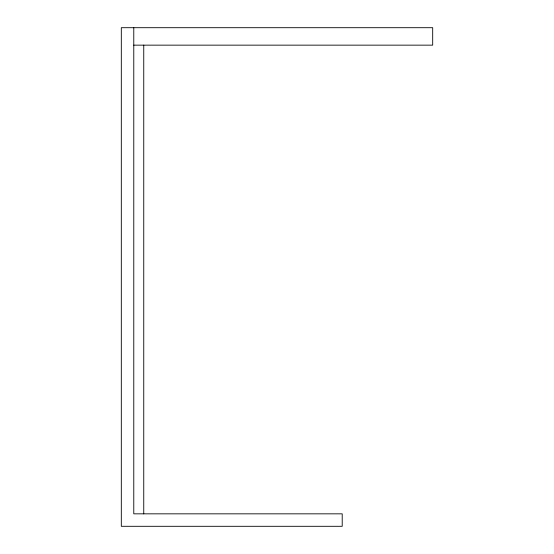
<?xml version="1.0" encoding="UTF-8"?>
<svg xmlns="http://www.w3.org/2000/svg" width="554" height="554" viewBox="0 0 554 554"><rect width="100%" height="100%" fill="white"/><g stroke="black" fill="none" stroke-linecap="round" stroke-linejoin="round"><path stroke-width="0.83" d="M133.777 45.151L432.688 45.151L432.688 27.7L121.312 27.7L121.312 526.3L342.213 526.3L342.213 513.835L133.777 513.835L133.777 27.7M143.749 45.151L143.749 513.835"/></g></svg>
